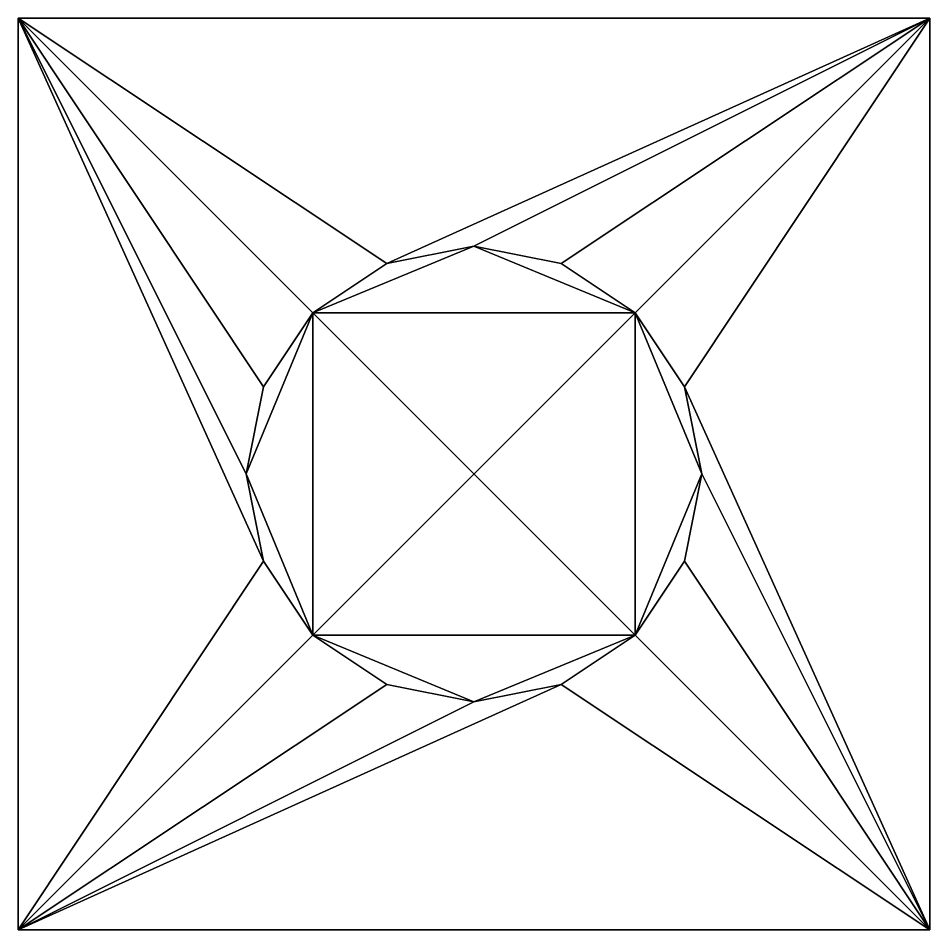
# Model space of a CAD drawing. Extents: x 0 to 4, y 0 to 4.
import ezdxf

# ---------------------------------------------------------------- set-up
doc = ezdxf.new("R2010")
doc.units = 0
doc.layers.get('0').update_dxf_attribs({"linetype": 'CONTINUOUS'})

# ---------------------------------------------------------------- blocks, each defined once
blk = doc.blocks.new('*U6')
at = {"color": 7}
mesh = blk.add_polyface(dxfattribs=at)
corners = [(0, 4, 4), (4, 4, 4), (4, 4), (0, 4)]
mesh.append_faces([[corners[k] for k in face] for face in [(0, 1, 2), (2, 3, 0)]], dxfattribs={"vtx2": -1, "color": 7})
mesh = blk.add_polyface(dxfattribs=at)
corners = [(2, 1, 4), (1.617317, 1.07612, 4), (0, 0, 4), (1.292893, 1.292893, 4), (1.07612, 1.617317, 4), (2.382683, 1.07612, 4), (4, 0, 4), (0, 4, 4), (1, 2, 4), (1.07612, 2.382683, 4), (1.292893, 2.707107, 4), (2.707107, 1.292893, 4), (2.92388, 1.617317, 4), (3, 2, 4), (1.617317, 2.92388, 4), (4, 4, 4), (2, 3, 4), (2.382683, 2.92388, 4), (2.707107, 2.707107, 4), (2.92388, 2.382683, 4)]
mesh.append_faces([[corners[k] for k in face] for face in [(2, 5, 0), (4, 7, 2), (6, 11, 5), (6, 12, 11), (6, 13, 12), (14, 15, 7), (19, 6, 15)]], dxfattribs={"vtx0": -1, "vtx2": -1, "color": 7})
mesh.append_faces([[corners[k] for k in face] for face in [(0, 1, 2), (1, 3, 2), (3, 4, 2), (2, 6, 5), (4, 8, 7), (8, 9, 7), (9, 10, 7), (10, 14, 7), (14, 16, 15), (16, 17, 15), (17, 18, 15), (18, 19, 15), (19, 13, 6)]], dxfattribs={"vtx1": -1, "vtx2": -1, "color": 7})
mesh = blk.add_polyface(dxfattribs=at)
corners = [(0, 0), (0, 0, 4), (0, 4, 4), (0, 4)]
mesh.append_faces([[corners[k] for k in face] for face in [(0, 1, 2), (2, 3, 0)]], dxfattribs={"vtx2": -1, "color": 7})
mesh = blk.add_polyface(dxfattribs=at)
corners = [(4, 0), (0, 4), (4, 4), (0, 0)]
mesh.append_faces([[corners[k] for k in face] for face in [(0, 1, 2)]], dxfattribs={"vtx0": -1, "color": 7})
mesh.append_faces([[corners[k] for k in face] for face in [(0, 3, 1)]], dxfattribs={"vtx2": -1, "color": 7})
mesh = blk.add_polyface(dxfattribs=at)
corners = [(4, 0, 4), (4, 0), (4, 4), (4, 4, 4)]
mesh.append_faces([[corners[k] for k in face] for face in [(0, 1, 2), (2, 3, 0)]], dxfattribs={"vtx2": -1, "color": 7})
mesh = blk.add_polyface(dxfattribs=at)
corners = [(2.707107, 2.707107, 3), (2.707107, 1.292893, 3), (1.292893, 1.292893, 3), (1.292893, 2.707107, 3), (2, 1, 3), (3, 2, 3), (2, 3, 3), (1, 2, 3), (1.07612, 1.617317, 3), (1.617317, 1.07612, 3), (2.382683, 1.07612, 3), (2.92388, 1.617317, 3), (2.92388, 2.382683, 3), (2.382683, 2.92388, 3), (1.617317, 2.92388, 3), (1.07612, 2.382683, 3)]
mesh.append_faces([[corners[k] for k in face] for face in [(2, 7, 8), (4, 2, 9), (1, 4, 10), (5, 1, 11), (0, 5, 12), (6, 0, 13), (3, 6, 14), (7, 3, 15)]], dxfattribs={"vtx0": -1, "color": 7})
mesh.append_faces([[corners[k] for k in face] for face in [(0, 2, 1), (2, 0, 3), (1, 2, 4), (0, 1, 5), (3, 0, 6), (2, 3, 7)]], dxfattribs={"vtx0": -1, "vtx1": -1, "vtx2": -1, "color": 7})
mesh = blk.add_polyface(dxfattribs=at)
corners = [(1, 2, 3), (1.07612, 1.617317, 4), (1, 2, 4), (1.07612, 1.617317, 3), (1.292893, 1.292893, 3), (1.292893, 1.292893, 4), (1.617317, 1.07612, 3), (1.617317, 1.07612, 4), (2, 1, 3), (2, 1, 4), (2.382683, 1.07612, 4), (2.382683, 1.07612, 3), (2.707107, 1.292893, 3), (2.707107, 1.292893, 4), (2.92388, 1.617317, 3), (2.92388, 1.617317, 4), (3, 2, 3), (3, 2, 4), (2.92388, 2.382683, 4), (2.92388, 2.382683, 3), (2.707107, 2.707107, 3), (2.707107, 2.707107, 4), (2.382683, 2.92388, 3), (2.382683, 2.92388, 4), (2, 3, 3), (2, 3, 4), (1.617317, 2.92388, 4), (1.617317, 2.92388, 3), (1.292893, 2.707107, 3), (1.292893, 2.707107, 4), (1.07612, 2.382683, 3), (1.07612, 2.382683, 4)]
mesh.append_faces([[corners[k] for k in face] for face in [(0, 1, 3), (4, 1, 5), (4, 7, 6), (7, 4, 5), (8, 7, 9), (7, 8, 6), (8, 10, 11), (12, 10, 13), (12, 15, 14), (15, 12, 13), (16, 15, 17), (15, 16, 14), (16, 18, 19), (20, 18, 21), (20, 23, 22), (23, 20, 21), (24, 23, 25), (23, 24, 22), (24, 26, 27), (28, 26, 29), (28, 31, 30), (31, 28, 29), (0, 31, 2), (31, 0, 30)]], dxfattribs={"vtx0": -1, "color": 7})
mesh.append_faces([[corners[k] for k in face] for face in [(3, 1, 4), (11, 10, 12), (19, 18, 20), (27, 26, 28)]], dxfattribs={"vtx1": -1, "color": 7})
mesh.append_faces([[corners[k] for k in face] for face in [(0, 2, 1), (8, 9, 10), (16, 17, 18), (24, 25, 26)]], dxfattribs={"vtx2": -1, "color": 7})
mesh = blk.add_polyface(dxfattribs=at)
corners = [(0, 0, 4), (0, 0), (4, 0, 4), (4, 0)]
mesh.append_faces([[corners[k] for k in face] for face in [(0, 1, 2)]], dxfattribs={"vtx1": -1, "color": 7})
mesh.append_faces([[corners[k] for k in face] for face in [(1, 3, 2)]], dxfattribs={"vtx2": -1, "color": 7})

msp = doc.modelspace()

# ---------------------------------------------------------------- block references
msp.add_blockref('*U6', (0, 0))

doc.saveas('drawing.dxf')
